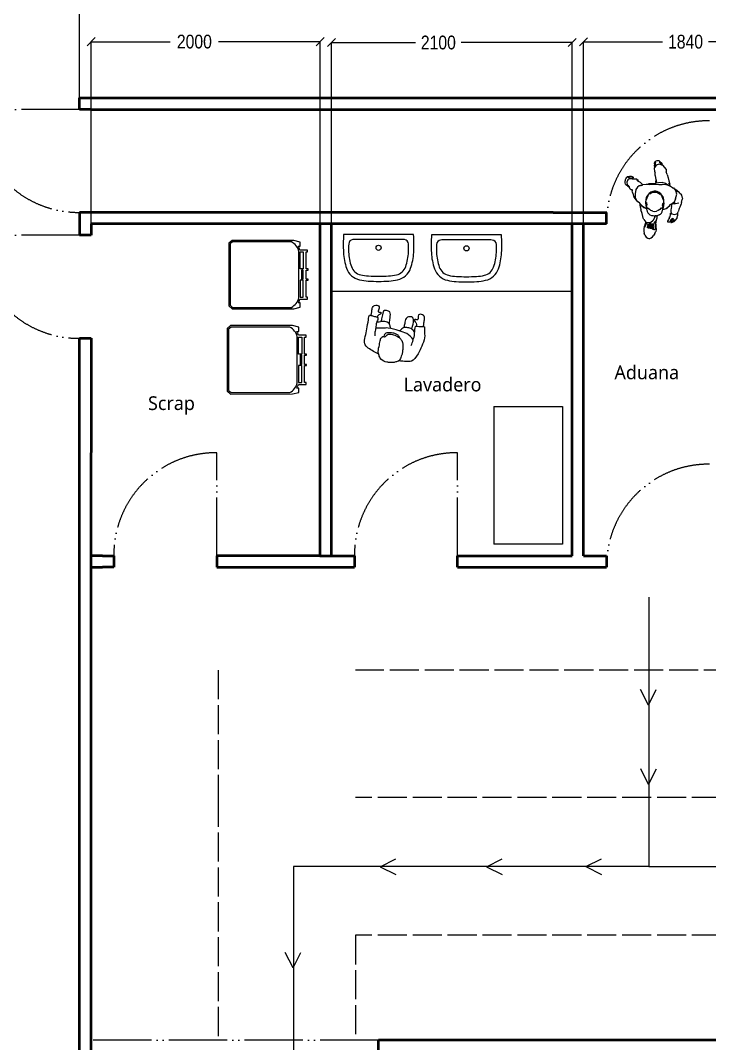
# Model space of a CAD drawing. Header units: millimetres. Extents: x 44692 to 659456, y -26273 to 37550.
# Drawn here: x 51353 to 57370, y -8114 to 824 of the extents above; entities that cross this region are included whole.
import ezdxf

# ---------------------------------------------------------------- set-up
doc = ezdxf.new("R2010")
doc.units = ezdxf.units.MM
doc.header["$LTSCALE"] = 100
doc.linetypes.add('DASHEDX2', pattern=[3.048, 2.54, -0.508])
doc.linetypes.add('DIVIDEX2', pattern=[6.604, 5.08, -0.508, 0, -0.508, 0, -0.508])
for name, color, linetype in [('Area circulacion', 50, 'DASHEDX2'), ('Cotas secundarias', 41, 'Continuous'), ('Muebles', 112, 'Continuous'), ('Personal', 171, 'Continuous'), ('Puertas', 43, 'DIVIDEX2'), ('rotulo', 211, 'Continuous')]:
    doc.layers.add(name, color=color, linetype=linetype)
doc.layers.add('Flujo personas', color=7, linetype='Continuous', true_color=0x4991c1)
doc.layers.add('Paredes', color=7, linetype='Continuous', lineweight=50)
doc.styles.add('OpenSans', font='OpenSans-Regular.ttf')
doc.styles.add('OpenSansCondensed-Light', font='OpenSansCondensed-Light.ttf')
doc.dimstyles.new('Cotas Mateo', dxfattribs={"dimtxt": 120, "dimasz": 70, "dimexe": 0.375, "dimexo": 0.125, "dimgap": 0.1, "dimtad": 1, "dimdec": 0, "dimzin": 12, "dimdsep": 46, "dimtxsty": 'OpenSansCondensed-Light', "dimblk": 'OBLIQUE', "dimcen": 2.5, "dimazin": 3, "dimtfac": 0.5, "dimtdec": 0, "dimtmove": 2, "dimatfit": 3, "dimarcsym": 0})
doc.dimstyles.new('Cotas Mateo 2', dxfattribs={"dimtxt": 300, "dimasz": 100, "dimexe": 0.375, "dimexo": 0.125, "dimgap": 0.1, "dimtad": 1, "dimzin": 12, "dimdsep": 46, "dimtxsty": 'OpenSansCondensed-Light', "dimblk": 'OBLIQUE', "dimcen": 2.5, "dimazin": 3, "dimtfac": 0.5, "dimtmove": 2, "dimatfit": 3, "dimarcsym": 0})

# ---------------------------------------------------------------- blocks, each defined once
blk = doc.blocks.new('MU11-9')
for points in [[(-0.0431, 0.5974), (-0.0431, 0.5827), (-0.171, 0.5827), (-0.171, 0.5944), (-0.178, 0.5944), (-0.185, 0.5944), (-0.1854, 0.5362, 0.065352), (-0.2135, 0.5234), (-0.2134, 0.5392), (-0.2457, 0.5392), (-0.2575, 0.4915), (-0.2579, 0.0248), (-0.2362, 0), (0, 0), (0.2362, 0), (0.2579, 0.0248), (0.2575, 0.4915), (0.2457, 0.5392), (0.2134, 0.5392), (0.2135, 0.5234, 0.065352), (0.1854, 0.5362), (0.185, 0.5944), (0.178, 0.5944), (0.171, 0.5944), (0.171, 0.5827), (0.0431, 0.5827), (0.0431, 0.5974), (0.0344, 0.5974), (0.0344, 0.5827), (0, 0.5827), (-0.0344, 0.5827), (-0.0344, 0.5974)], [(-0.2468, 0.4718), (-0.2471, 0.0288), (-0.2314, 0.0107), (0, 0.0107), (0.2314, 0.0107), (0.2471, 0.0288), (0.2468, 0.4718, 0.222129), (0.1747, 0.5279), (-0.1747, 0.5279, 0.222129)]]:
    blk.add_lwpolyline(points, format="xyb", close=True)
for points in [[(-0.0431, 0.5382), (-0.171, 0.5382), (-0.171, 0.5618), (-0.0431, 0.5618), (-0.0431, 0.5382)], [(0.0431, 0.5382), (0.171, 0.5382), (0.171, 0.5618), (0.0431, 0.5618), (0.0431, 0.5382)]]:
    blk.add_lwpolyline(points)
blk.add_lwpolyline([(0.0344, 0.5489), (0.0344, 0.5618), (0, 0.5618), (-0.0344, 0.5618), (-0.0344, 0.5489), (0, 0.5489)], close=True)
blk = doc.blocks.new('pa17-16')
for points, knots in [([(5.5575, 2.4391), (5.5549, 2.4218), (5.5525, 2.3852), (5.5491, 2.3329), (5.5712, 2.2599), (5.5431, 2.2589), (5.5029, 2.2526), (5.4793, 2.2435), (5.4785, 2.2813), (5.4499, 2.3438), (5.4658, 2.4235), (5.4776, 2.5033), (5.5116, 2.5798), (5.5552, 2.585), (5.608, 2.5962), (5.6336, 2.6001)], [0, 0, 0, 0, 0.404899, 0.829805, 1.276298, 1.516647, 1.885942, 2.122553, 2.418487, 2.881882, 3.382407, 3.897515, 4.613825, 5.020942, 5.393355, 5.393355, 5.393355, 5.393355]), ([(5.62, 2.5537), (5.6188, 2.5427), (5.6154, 2.5253), (5.6223, 2.4901), (5.6346, 2.4293), (5.661, 2.4064), (5.685, 2.3908), (5.7322, 2.3832), (5.7723, 2.3842), (5.7881, 2.3969), (5.8018, 2.4268), (5.8146, 2.4162), (5.8324, 2.4305), (5.8382, 2.4568), (5.8318, 2.5038), (5.8344, 2.5615), (5.8137, 2.5937), (5.7944, 2.6284), (5.7307, 2.6388), (5.7037, 2.6296), (5.6679, 2.626), (5.6442, 2.6055), (5.6228, 2.5961), (5.6214, 2.5667), (5.62, 2.5537)], [0, 0, 0, 0, 0.297584, 0.631064, 1.068635, 1.39533, 1.69617, 2.097861, 2.458938, 2.716293, 3.010442, 3.199165, 3.447293, 3.731671, 4.119196, 4.541864, 4.881702, 5.22714, 5.673063, 5.989311, 6.327668, 6.644571, 6.906626, 7.259736, 7.259736, 7.259736, 7.259736]), ([(5.8196, 2.5846), (5.837, 2.5819), (5.8817, 2.5675), (5.9755, 2.5418), (5.972, 2.4609), (5.9791, 2.3926), (5.9812, 2.315), (5.9891, 2.2612), (5.9692, 2.2664), (5.9401, 2.2663), (5.9063, 2.2668), (5.9005, 2.2811), (5.909, 2.3184), (5.9007, 2.3606), (5.9019, 2.4011), (5.8964, 2.4238), (5.8933, 2.4348)], [6.682038, 6.682038, 6.682038, 6.682038, 7.076266, 7.806153, 8.304227, 8.77662, 9.284333, 9.649979, 9.844608, 10.160206, 10.472731, 10.661147, 10.998544, 11.371438, 11.724832, 12.051545, 12.051545, 12.051545, 12.051545]), ([(5.5522, 2.3809), (5.573, 2.3653), (5.6222, 2.3398), (5.6924, 2.3383), (5.7952, 2.3323), (5.8376, 2.352), (5.881, 2.3613), (5.9019, 2.366)], [0, 0, 0, 0, 0.49262, 0.970296, 1.525877, 1.91054, 2.357805, 2.357805, 2.357805, 2.357805]), ([(5.6724, 2.3994), (5.675, 2.3947), (5.6837, 2.383), (5.7041, 2.3718), (5.7348, 2.3697), (5.774, 2.3728), (5.8085, 2.3874), (5.8116, 2.4015), (5.8144, 2.4199)], [0.121052, 0.121052, 0.121052, 0.121052, 0.297289, 0.584433, 0.895396, 1.26174, 1.600834, 1.760925, 1.760925, 1.760925, 1.760925]), ([(5.5552, 2.3206), (5.5597, 2.3147), (5.5706, 2.3043), (5.5892, 2.2916), (5.6248, 2.2913), (5.6613, 2.2967), (5.6731, 2.3154), (5.6858, 2.3299), (5.6912, 2.3378)], [0, 0, 0, 0, 0.262594, 0.520609, 0.853848, 1.185107, 1.43842, 1.738028, 1.738028, 1.738028, 1.738028]), ([(5.5867, 2.2952), (5.5866, 2.2877), (5.5872, 2.2667), (5.5883, 2.1873), (5.6353, 2.19), (5.6673, 2.2128), (5.6606, 2.2618), (5.6599, 2.2881), (5.6606, 2.3008)], [0.078483, 0.078483, 0.078483, 0.078483, 0.321516, 0.797556, 1.122606, 1.448668, 1.830958, 2.166281, 2.166281, 2.166281, 2.166281]), ([(5.7713, 2.3359), (5.7736, 2.3305), (5.7786, 2.3203), (5.7954, 2.2951), (5.8154, 2.2848), (5.8612, 2.2906), (5.8838, 2.3057), (5.8988, 2.3117), (5.9058, 2.3148)], [0, 0, 0, 0, 0.233477, 0.532145, 0.79329, 1.163492, 1.458071, 1.725911, 1.725911, 1.725911, 1.725911]), ([(5.7943, 2.2992), (5.7951, 2.2858), (5.7984, 2.2614), (5.8038, 2.2002), (5.8255, 2.1869), (5.8672, 2.191), (5.8755, 2.2117), (5.8718, 2.2605), (5.8715, 2.286), (5.871, 2.2978)], [0, 0, 0, 0, 0.353805, 0.775896, 1.041599, 1.377968, 1.615337, 2.001902, 2.313716, 2.313716, 2.313716, 2.313716]), ([(5.4915, 2.2484), (5.4936, 2.2374), (5.4981, 2.215), (5.4968, 2.1806), (5.512, 2.1445), (5.5569, 2.147), (5.5634, 2.1681), (5.5498, 2.2128), (5.5753, 2.1995), (5.5912, 2.209), (5.5741, 2.2257), (5.5617, 2.2339), (5.5559, 2.2515), (5.5556, 2.26)], [0, 0, 0, 0, 0.324329, 0.654038, 0.980089, 1.31306, 1.562526, 1.890179, 2.123217, 2.319335, 2.559559, 2.78492, 3.066636, 3.066636, 3.066636, 3.066636]), ([(5.9713, 2.2652), (5.9703, 2.2553), (5.9686, 2.234), (5.9786, 2.2017), (5.9668, 2.1644), (5.9218, 2.1628), (5.9134, 2.1832), (5.9229, 2.229), (5.8988, 2.2135), (5.882, 2.2215), (5.8976, 2.2397), (5.908, 2.248), (5.912, 2.2618), (5.9127, 2.2683)], [0.038839, 0.038839, 0.038839, 0.038839, 0.324329, 0.654038, 0.980089, 1.31306, 1.562526, 1.890179, 2.123217, 2.319335, 2.559559, 2.78492, 2.989829, 2.989829, 2.989829, 2.989829])]:
    blk.add_open_spline(points, degree=3, knots=knots)
blk = doc.blocks.new('_OBLIQUE')
at = {"color": 0, "linetype": 'ByBlock'}
blk.add_line((-0.5, -0.5), (0.5, 0.5), dxfattribs=at)
blk = doc.blocks.new('*D58')
at = {"layer": 'Cotas secundarias', "color": 0, "lineweight": -2, "transparency": 16777216}
for p, q in [((51869.6, 147.7), (51869.6, 1282.1)), ((51869.6, 1281.8), (62164.5, 1281.8)), ((72965.5, 1281.8), (63450.4, 1281.8)), ((72965.5, 147.7), (72965.5, 1282.1))]:
    blk.add_line(p, q, dxfattribs=at)
at = {"layer": 'Defpoints', "color": 0, "transparency": 16777216}
for p in [(72965.5, 1281.8), (51869.6, 147.6), (72965.5, 147.6)]:
    blk.add_point(p, dxfattribs=at)
at = {"layer": 'Cotas secundarias', "color": 0, "lineweight": -2, "transparency": 16777216, "xscale": 100, "yscale": 100, "zscale": 100, "rotation": 180}
blk.add_blockref('_OBLIQUE', (51869.6, 1281.8), dxfattribs=at)
at = {"layer": 'Cotas secundarias', "color": 0, "lineweight": -2, "transparency": 16777216, "xscale": 100, "yscale": 100, "zscale": 100}
blk.add_blockref('_OBLIQUE', (72965.5, 1281.8), dxfattribs=at)
at = {"layer": 'Cotas secundarias', "color": 0, "transparency": 16777216, "insert": (62807.4, 1281.8), "char_height": 300, "attachment_point": 5, "style": 'OpenSansCondensed-Light'}
blk.add_mtext('21065', dxfattribs=at)
blk = doc.blocks.new('*D62')
at = {"layer": 'Cotas secundarias', "color": 0, "lineweight": -2, "transparency": 16777216}
for p, q in [((56269.6, -952.6), (56269.6, 638.5)), ((56269.6, 638.1), (56960, 638.1)), ((58106.1, 638.1), (57360.2, 638.1)), ((58106.1, -952.6), (58106.1, 638.5))]:
    blk.add_line(p, q, dxfattribs=at)
at = {"layer": 'Defpoints', "color": 0, "transparency": 16777216}
for p in [(56269.6, 638.1), (56269.6, -952.7), (58106.1, -952.7)]:
    blk.add_point(p, dxfattribs=at)
at = {"layer": 'Cotas secundarias', "color": 0, "lineweight": -2, "transparency": 16777216, "xscale": 70, "yscale": 70, "zscale": 70, "rotation": 180}
blk.add_blockref('_OBLIQUE', (56269.6, 638.1), dxfattribs=at)
at = {"layer": 'Cotas secundarias', "color": 0, "lineweight": -2, "transparency": 16777216, "xscale": 70, "yscale": 70, "zscale": 70}
blk.add_blockref('_OBLIQUE', (58106.1, 638.1), dxfattribs=at)
at = {"layer": 'Cotas secundarias', "color": 0, "transparency": 16777216, "insert": (57160.1, 638.1), "char_height": 120, "attachment_point": 5, "style": 'OpenSansCondensed-Light'}
blk.add_mtext('1840', dxfattribs=at)
blk = doc.blocks.new('*D63')
at = {"layer": 'Cotas secundarias', "color": 0, "lineweight": -2, "transparency": 16777216}
for p, q in [((54069.6, -952.5), (54069.6, 631.4)), ((54069.6, 631), (54801.7, 631)), ((56169.6, 631), (55201.9, 631)), ((56169.6, -952.7), (56169.6, 631.4))]:
    blk.add_line(p, q, dxfattribs=at)
at = {"layer": 'Defpoints', "color": 0, "transparency": 16777216}
for p in [(56169.6, 631), (54069.6, -952.6), (56169.6, -952.8)]:
    blk.add_point(p, dxfattribs=at)
at = {"layer": 'Cotas secundarias', "color": 0, "lineweight": -2, "transparency": 16777216, "xscale": 70, "yscale": 70, "zscale": 70, "rotation": 180}
blk.add_blockref('_OBLIQUE', (54069.6, 631), dxfattribs=at)
at = {"layer": 'Cotas secundarias', "color": 0, "lineweight": -2, "transparency": 16777216, "xscale": 70, "yscale": 70, "zscale": 70}
blk.add_blockref('_OBLIQUE', (56169.6, 631), dxfattribs=at)
at = {"layer": 'Cotas secundarias', "color": 0, "transparency": 16777216, "insert": (55001.8, 631), "char_height": 120, "attachment_point": 5, "style": 'OpenSansCondensed-Light'}
blk.add_mtext('2100', dxfattribs=at)
blk = doc.blocks.new('*D64')
at = {"layer": 'Cotas secundarias', "color": 0, "lineweight": -2, "transparency": 16777216}
for p, q in [((51969.6, -952.3), (51969.6, 639.4)), ((51969.6, 639.1), (52660.1, 639.1)), ((53969.6, 639.1), (53083.1, 639.1)), ((53969.6, -952.3), (53969.6, 639.4))]:
    blk.add_line(p, q, dxfattribs=at)
at = {"layer": 'Defpoints', "color": 0, "transparency": 16777216}
for p in [(51969.6, 639.1), (51969.6, -952.4), (53969.6, -952.4)]:
    blk.add_point(p, dxfattribs=at)
at = {"layer": 'Cotas secundarias', "color": 0, "lineweight": -2, "transparency": 16777216, "xscale": 70, "yscale": 70, "zscale": 70, "rotation": 180}
blk.add_blockref('_OBLIQUE', (51969.6, 639.1), dxfattribs=at)
at = {"layer": 'Cotas secundarias', "color": 0, "lineweight": -2, "transparency": 16777216, "xscale": 70, "yscale": 70, "zscale": 70}
blk.add_blockref('_OBLIQUE', (53969.6, 639.1), dxfattribs=at)
at = {"layer": 'Cotas secundarias', "color": 0, "transparency": 16777216, "insert": (52871.6, 639.1), "char_height": 120, "attachment_point": 5, "style": 'OpenSansCondensed-Light'}
blk.add_mtext('2000', dxfattribs=at)

msp = doc.modelspace()

# ---------------------------------------------------------------- linework, layer by layer
at = {"layer": 'Area circulacion'}
for p, q in [((53077.905, -4852.474), (53077.905, -5965.563)), ((53077.905, -5965.563), (53077.905, -8084.072)), ((58079.848, -5965.563), (54277.906, -5965.563)), ((58079.848, -7165.563), (54277.905, -7167.662)), ((54277.905, -7167.662), (54277.905, -8084.072))]:
    msp.add_line(p, q, dxfattribs=at)
at = {"layer": 'Area circulacion', "linetype": 'DASHEDX2'}
msp.add_line((58184.399, -4852.442), (54277.907, -4852.474), dxfattribs=at)
at = {"layer": 'Flujo personas'}
for p, q in [((56838.584, -4213.616), (56838.584, -6567.031)), ((56835.517, -5156.013), (56767.155, -5019.288)), ((56835.517, -5156.013), (56903.879, -5019.288)), ((56837.846, -5851.553), (56769.484, -5714.829)), ((56837.846, -5851.553), (56906.209, -5714.829)), ((54493.042, -6568.844), (54629.766, -6500.482)), ((55423.17, -6568.844), (55559.894, -6500.482)), ((56289.001, -6567.029), (56425.726, -6498.667)), ((56838.584, -6567.031), (53737.192, -6567.031)), ((53737.192, -6567.031), (53737.192, -9270.283)), ((54493.042, -6568.844), (54629.766, -6637.206)), ((55423.17, -6568.844), (55559.894, -6637.206)), ((56289.001, -6567.029), (56425.726, -6635.391)), ((56838.584, -6567.031), (58004.556, -6567.031)), ((53734.076, -7453.589), (53665.714, -7316.864)), ((53734.076, -7453.589), (53802.438, -7316.864))]:
    msp.add_line(p, q, dxfattribs=at)
at = {"layer": 'Muebles'}
for p, q in [((54785.465, -1045.332), (54174.402, -1045.332)), ((55552.966, -1049.713), (54941.903, -1049.713)), ((54681.787, -1088.585), (54278.079, -1088.585)), ((55449.289, -1092.967), (55045.58, -1092.967)), ((54069.589, -1541.526), (56169.589, -1541.526)), ((55485.001, -2549.637), (55485.001, -3749.637)), ((55485.001, -2549.637), (56085.001, -2549.637)), ((56085.001, -2549.637), (56085.001, -3749.637)), ((56085.001, -3749.637), (55485.001, -3749.637))]:
    msp.add_line(p, q, dxfattribs=at)
for centre in [(54479.933, -1161.887), (55247.434, -1166.268)]:
    msp.add_circle(centre, 22.479, dxfattribs=at)
for centre, radius, start, end in [((55637.818, -1132.969), 1466.037, 176.5729043, 182.6930361), ((53322.049, -1132.969), 1466.037, 357.3069639, 3.4270957), ((56405.319, -1137.351), 1466.037, 176.5729043, 182.6930361), ((54089.55, -1137.351), 1466.037, 357.3069639, 3.4270957), ((55639.212, -1177.467), 1421.079, 178.0233762, 180.8979986), ((54258.073, -1128.657), 39.094, 95.5937168, 179.6994569), ((54278.079, -1332.924), 244.34, 90.0000002, 95.5937168), ((54681.787, -1332.924), 244.34, 84.4062832, 89.9999998), ((54701.794, -1128.657), 39.094, 0.3005431, 84.4062832), ((53320.654, -1177.467), 1421.079, 359.1020014, 1.9766238), ((56406.714, -1181.849), 1421.079, 178.0233762, 180.8979986), ((55025.574, -1133.038), 39.094, 95.5937168, 179.6994569), ((55045.58, -1337.306), 244.34, 90.0000002, 95.5937168), ((55449.289, -1337.306), 244.34, 84.4062832, 89.9999998), ((55469.295, -1133.038), 39.094, 0.3005431, 84.4062832), ((54088.155, -1181.849), 1421.079, 359.1020014, 1.9766238), ((54661.539, -1178.89), 488.679, 182.6930361, 199.3406203), ((54661.539, -1178.89), 443.721, 182.6930361, 199.3406203), ((54298.328, -1178.89), 443.721, 340.6593797, 357.3069639), ((54298.328, -1178.89), 488.679, 340.6593797, 357.3069639), ((55429.04, -1183.272), 488.679, 182.6930361, 199.3406203), ((55429.04, -1183.272), 443.721, 182.6930361, 199.3406203), ((55065.829, -1183.272), 443.721, 340.6593797, 357.3069639), ((55065.829, -1183.272), 488.679, 340.6593797, 357.3069639), ((54347.99, -1288.943), 111.419, 199.34062, 257.4428702), ((54611.877, -1288.943), 111.419, 282.5571298, 340.65938), ((55115.491, -1293.325), 111.419, 199.34062, 257.4428702), ((55379.378, -1293.325), 111.419, 282.5571298, 340.65938), ((54347.99, -1288.943), 156.377, 199.34062, 257.4428702), ((54420.237, -964.59), 443.721, 257.4428702, 266.4982177), ((54479.933, 10.943), 1421.079, 266.4982177, 273.5017823), ((54539.63, -964.59), 443.721, 273.5017823, 282.5571298), ((54611.877, -1288.943), 156.377, 282.5571298, 340.65938), ((55115.491, -1293.325), 156.377, 199.34062, 257.4428702), ((55187.738, -968.972), 443.721, 257.4428702, 266.4982177), ((55247.434, 6.562), 1421.079, 266.4982177, 273.5017823), ((55307.131, -968.972), 443.721, 273.5017823, 282.5571298), ((55379.378, -1293.325), 156.377, 282.5571298, 340.65938), ((54420.237, -964.59), 488.679, 257.4428702, 266.4982177), ((54479.933, 10.943), 1466.037, 266.4982177, 273.5017823), ((54539.63, -964.59), 488.679, 273.5017823, 282.5571298), ((55187.738, -968.972), 488.679, 257.4428702, 266.4982177), ((55247.434, 6.562), 1466.037, 266.4982177, 273.5017823), ((55307.131, -968.972), 488.679, 273.5017823, 282.5571298)]:
    msp.add_arc(centre, radius, start, end, dxfattribs=at)
at = {"layer": 'Paredes'}
for p, q in [((51869.589, 47.555), (51869.589, 147.555)), ((51869.589, 147.555), (72965.508, 147.555)), ((51969.589, 47.555), (51869.589, 47.555)), ((51969.589, 47.555), (72965.508, 47.555)), ((51869.589, -852.445), (51869.589, -1052.445)), ((51969.589, -852.445), (51869.589, -852.445)), ((56003.176, -852.445), (51969.589, -852.445)), ((56003.176, -852.445), (56474.22, -852.445)), ((56469.589, -952.785), (56469.589, -852.445)), ((56952.184, -852.445), (56952.232, -852.445)), ((51969.589, -952.445), (51969.589, -1052.445)), ((56003.138, -952.79), (51969.589, -952.445)), ((53969.589, -3852.442), (53969.589, -952.445)), ((54069.589, -3852.442), (54069.589, -950.392)), ((56469.589, -952.785), (56003.138, -952.79)), ((56169.589, -3852.442), (56169.589, -950.392)), ((56269.589, -3852.442), (56269.589, -952.445)), ((51969.589, -1052.445), (51869.589, -1052.445)), ((51868.21, -13413.342), (51867.458, -1952.464)), ((51869.589, -1952.445), (51969.519, -1952.445)), ((51969.519, -1952.445), (51968.21, -3952.442)), ((51969.589, -2052.445), (51969.453, -2052.445)), ((51968.21, -2952.442), (51968.21, -13413.342)), ((51968.21, -2952.442), (51968.21, -3752.442)), ((52068.21, -3852.442), (51968.21, -3852.442)), ((52068.21, -3852.442), (52168.21, -3852.442)), ((52168.21, -3852.442), (52168.21, -3952.442)), ((53968.21, -3852.442), (53068.254, -3852.442)), ((53068.254, -3852.442), (53068.254, -3952.442)), ((53968.21, -3852.442), (54069.589, -3852.442)), ((53968.21, -3852.442), (54068.21, -3852.442)), ((54069.589, -3852.442), (54269.589, -3852.442)), ((54269.589, -3852.442), (54269.589, -3950.389)), ((55169.589, -3852.442), (56169.589, -3852.442)), ((55169.589, -3950.389), (55169.589, -3852.442)), ((56269.589, -3852.442), (56469.589, -3852.442)), ((56469.589, -3852.442), (56469.589, -3952.442)), ((51968.21, -3952.442), (52068.21, -3952.442)), ((52168.21, -3952.442), (52068.21, -3952.442)), ((53068.254, -3952.442), (54269.589, -3952.442)), ((55169.589, -3950.389), (56469.589, -3950.389)), ((54477.905, -8184.135), (54477.905, -8084.072)), ((64192.73, -8084.072), (54477.905, -8084.072))]:
    msp.add_line(p, q, dxfattribs=at)
at = {"layer": 'Personal'}
for p, q in [((56894.336, -408.106), (56887.177, -421.535)), ((56887.177, -421.535), (56888.248, -440.514)), ((56892.343, -457.541), (56888.248, -440.514)), ((56892.507, -457.265), (56889.714, -443.167)), ((56893.543, -431.458), (56892.869, -450.601)), ((56902.524, -440.422), (56893.06, -456.335)), ((56893.543, -431.458), (56893.671, -429.261)), ((56899.244, -416.998), (56893.671, -429.261)), ((56910.265, -400.592), (56894.336, -408.106)), ((56899.244, -416.998), (56900.088, -415.461)), ((56930.728, -430.21), (56902.524, -440.422)), ((56929.603, -402.848), (56910.265, -400.592)), ((56929.603, -402.848), (56945.032, -415.248)), ((56930.559, -412.894), (56932.167, -413.756)), ((56955.346, -438.508), (56930.728, -430.21)), ((56932.167, -413.756), (56944.637, -424.798)), ((56944.668, -424.845), (56944.637, -424.798)), ((56944.668, -424.845), (56946.026, -426.049)), ((56945.032, -415.248), (56954.767, -432.354)), ((56946.026, -426.049), (56949.431, -430.229)), ((56955.346, -438.508), (56949.431, -430.229)), ((56957.869, -439.359), (56954.767, -432.354)), ((56957.869, -439.359), (56955.346, -438.508)), ((56964.572, -441.619), (56957.869, -439.359)), ((56989.569, -474.794), (56964.572, -441.619)), ((56892.343, -457.541), (56889.089, -463.012)), ((56893.444, -497.759), (56889.089, -463.012)), ((56892.507, -457.265), (56892.343, -457.541)), ((56893.06, -456.335), (56892.507, -457.265)), ((56892.869, -450.601), (56893.06, -456.335)), ((56893.444, -497.759), (56894.716, -504.488)), ((56894.716, -504.488), (56894.661, -498.974)), ((56894.965, -529.571), (56894.716, -504.488)), ((56894.965, -529.571), (56902.105, -566.799)), ((56989.569, -474.794), (56990.676, -497.485)), ((57000.162, -522.396), (56990.676, -497.485)), ((57000.162, -522.396), (57007.794, -549.316)), ((56632.435, -583.676), (56633.679, -578.152)), ((56634.301, -594.652), (56632.435, -583.676)), ((56635.128, -574.187), (56633.679, -578.152)), ((56637.24, -606.432), (56634.301, -594.652)), ((56635.128, -574.187), (56635.337, -565.909)), ((56635.337, -565.909), (56639.194, -558.337)), ((56637.24, -606.432), (56646.116, -614.438)), ((56639.194, -558.337), (56644.42, -551.786)), ((56646.085, -547.758), (56644.42, -551.786)), ((56646.085, -547.758), (56649.494, -542.871)), ((56647.345, -615.496), (56646.116, -614.438)), ((56647.345, -615.496), (56654.637, -621.487)), ((56655.827, -568.254), (56647.525, -588.766)), ((56647.525, -588.766), (56651.249, -612.624)), ((56655.816, -541.664), (56649.494, -542.871)), ((56649.494, -542.871), (56652.073, -541.864)), ((56651.249, -612.624), (56667.503, -627.9)), ((56658.937, -540.343), (56652.073, -541.864)), ((56653.978, -619.945), (56662.253, -625.002)), ((56665.358, -626.909), (56654.637, -621.487)), ((56655.816, -541.664), (56658.445, -541.318)), ((56655.816, -541.664), (56665.921, -547.098)), ((56673.655, -556.939), (56655.827, -568.254)), ((56657.584, -613.375), (56658.106, -614.821)), ((56658.106, -614.821), (56659.521, -616.047)), ((56662.656, -538.579), (56658.937, -540.343)), ((56659.521, -616.047), (56662.783, -620.257)), ((56662.253, -625.002), (56665.358, -626.909)), ((56662.656, -538.579), (56666.469, -537.865)), ((56662.783, -620.257), (56666.994, -626.019)), ((56672.289, -550.118), (56665.921, -547.098)), ((56666.469, -537.865), (56671.494, -538.233)), ((56675.289, -538.546), (56671.494, -538.233)), ((56674.496, -551.969), (56672.289, -550.118)), ((56673.655, -556.939), (56680.059, -556.543)), ((56674.496, -551.969), (56679.556, -552.216)), ((56676.348, -553.521), (56674.496, -551.969)), ((56682.068, -539.182), (56675.289, -538.546)), ((56676.348, -553.521), (56677.568, -553.285)), ((56677.902, -554.825), (56676.348, -553.521)), ((56677.568, -553.285), (56683.042, -552.927)), ((56680.059, -556.543), (56677.902, -554.825)), ((56679.556, -552.216), (56683.364, -552.162)), ((56679.556, -552.216), (56682.799, -552.249)), ((56680.059, -556.543), (56689.075, -555.986)), ((56682.068, -539.182), (56682.754, -539.158)), ((56682.912, -539.261), (56682.068, -539.182)), ((56687.476, -539.647), (56682.754, -539.158)), ((56682.799, -552.249), (56685.128, -552.414)), ((56683.042, -552.927), (56685.687, -553.506)), ((56685.583, -551.626), (56683.364, -552.162)), ((56685.128, -552.414), (56691.969, -553.07)), ((56688.862, -555.718), (56685.687, -553.506)), ((56687.476, -539.647), (56693.792, -540.515)), ((56688.862, -555.718), (56689.075, -555.986)), ((56689.075, -555.986), (56692.685, -555.763)), ((56691.969, -553.07), (56696.153, -553.145)), ((56693.353, -557.443), (56692.378, -557.894)), ((56696.914, -559.444), (56692.378, -557.894)), ((56692.685, -555.763), (56693.353, -557.443)), ((56698.122, -559.251), (56692.685, -555.763)), ((56693.353, -557.443), (56698.122, -559.251)), ((56693.792, -540.515), (56696.335, -540.917)), ((56694.706, -559.791), (56697.917, -559.787)), ((56696.153, -553.145), (56698.771, -553.052)), ((56696.153, -553.145), (56696.509, -553.052)), ((56700.371, -542.18), (56696.335, -540.917)), ((56697.085, -559.541), (56696.914, -559.444)), ((56697.917, -559.787), (56696.914, -559.444)), ((56697.917, -559.787), (56699.529, -559.785)), ((56698.122, -559.251), (56699.529, -559.785)), ((56698.771, -553.052), (56701.055, -552.248)), ((56699.529, -559.785), (56700.829, -559.783)), ((56700.371, -542.18), (56702.802, -544.218)), ((56700.829, -559.783), (56706.806, -559.1)), ((56703.074, -549.245), (56701.055, -552.248)), ((56702.802, -544.218), (56703.46, -546.4)), ((56703.46, -546.4), (56703.074, -549.245)), ((56706.806, -559.1), (56714.294, -559.273)), ((56714.294, -559.273), (56719.154, -558.704)), ((56719.154, -558.704), (56725.602, -560.502)), ((56745.724, -573.766), (56725.602, -560.502)), ((56734.99, -572.224), (56741.329, -577.203)), ((56755.128, -620.18), (56740.451, -631.231)), ((56741.329, -577.203), (56752.857, -582.337)), ((56750.662, -579.282), (56745.724, -573.766)), ((56752.857, -582.337), (56750.662, -579.282)), ((56752.857, -582.337), (56753.185, -582.483)), ((56753.185, -582.483), (56762.993, -587.714)), ((56755.128, -620.18), (56757.021, -618.8)), ((56757.021, -618.8), (56766.331, -618.642)), ((56762.993, -587.714), (56785.926, -612.43)), ((56775.423, -616.978), (56766.331, -618.642)), ((56775.423, -616.978), (56785.926, -612.43)), ((56785.926, -612.43), (56787.02, -611.956)), ((56815.733, -607.58), (56787.02, -611.956)), ((56829.206, -607.97), (56815.733, -607.58)), ((56838.611, -604.007), (56829.206, -607.97)), ((56844.491, -608.412), (56829.206, -607.97)), ((56868.634, -601.689), (56838.611, -604.007)), ((56844.491, -608.412), (56873.092, -607.106)), ((56896.23, -598.813), (56868.634, -601.689)), ((56870.018, -606.395), (56878.473, -606.885)), ((56873.092, -607.106), (56878.473, -606.885)), ((56878.473, -606.885), (56900.441, -605.98)), ((56902.769, -597.718), (56896.23, -598.813)), ((56900.441, -605.98), (56928.236, -607.551)), ((56900.509, -586.739), (56902.276, -567.701)), ((56902.769, -597.718), (56900.509, -586.739)), ((56902.105, -566.799), (56902.276, -567.701)), ((56902.276, -567.701), (56907.802, -596.874)), ((56907.802, -596.874), (56902.769, -597.718)), ((56924.442, -594.087), (56907.802, -596.874)), ((56954.912, -591.638), (56924.442, -594.087)), ((56928.236, -607.551), (56957.258, -610.074)), ((56984.478, -599.838), (56954.912, -591.638)), ((56987.196, -612.589), (56957.258, -610.074)), ((57010.168, -617.646), (56984.478, -599.838)), ((57010.627, -618.121), (56987.196, -612.589)), ((57007.794, -549.316), (57015.548, -578.08)), ((57010.627, -618.121), (57010.168, -617.646)), ((57016.13, -619.421), (57010.627, -618.121)), ((57021.362, -609.288), (57015.37, -596.708)), ((57015.548, -578.08), (57021.895, -607.012)), ((57030.108, -627.603), (57016.13, -619.421)), ((57024.236, -615.28), (57021.362, -609.288)), ((57024.236, -615.28), (57021.895, -607.012)), ((57026.9, -620.836), (57024.236, -615.28)), ((57026.9, -620.836), (57030.108, -627.603)), ((56665.358, -626.909), (56667.733, -628.752)), ((56666.994, -626.019), (56667.503, -627.9)), ((56667.503, -627.9), (56667.733, -628.752)), ((56667.733, -628.752), (56668.734, -632.451)), ((56668.734, -632.451), (56671.519, -640.187)), ((56671.519, -640.187), (56676.96, -645.779)), ((56676.96, -645.779), (56685.497, -650.992)), ((56685.497, -650.992), (56690.727, -656.023)), ((56690.295, -649.556), (56694.4, -662.271)), ((56690.727, -656.023), (56694.265, -662.016)), ((56694.265, -662.016), (56694.4, -662.271)), ((56694.4, -662.271), (56694.519, -662.639)), ((56697.058, -675.719), (56694.519, -662.639)), ((56698.738, -683.39), (56697.058, -675.719)), ((56698.738, -683.39), (56707.074, -709.562)), ((56707.074, -709.562), (56710.726, -718.163)), ((56726.484, -652.503), (56720.048, -691.433)), ((56720.048, -691.433), (56720.775, -724.432)), ((56740.451, -631.231), (56726.484, -652.503)), ((56827.522, -703.835), (56817.635, -722.771)), ((56824.621, -725.744), (56832.194, -710.113)), ((56841.655, -687.369), (56827.522, -703.835)), ((56829.999, -705.491), (56830.791, -704.016)), ((56829.999, -705.491), (56832.194, -710.113)), ((56830.791, -704.016), (56843.49, -689.847)), ((56856.878, -676.374), (56841.655, -687.369)), ((56847.547, -691.582), (56843.49, -689.847)), ((56847.547, -691.582), (56860.857, -682.722)), ((56875.136, -669.274), (56856.878, -676.374)), ((56860.857, -682.722), (56876.954, -676.62)), ((56886.914, -667.962), (56875.136, -669.274)), ((56876.954, -676.62), (56892.776, -674.931)), ((56886.914, -667.962), (56887.09, -667.278)), ((56887.961, -667.845), (56886.914, -667.962)), ((56887.09, -667.278), (56888.136, -667.169)), ((56888.136, -667.169), (56887.961, -667.845)), ((56889.031, -667.726), (56887.961, -667.845)), ((56889.031, -667.726), (56888.136, -667.169)), ((56893.061, -667.277), (56889.031, -667.726)), ((56892.776, -674.931), (56908.524, -677.166)), ((56897.509, -667.928), (56893.061, -667.277)), ((56898.48, -667.344), (56897.509, -667.928)), ((56898.639, -668.093), (56897.509, -667.928)), ((56898.639, -668.093), (56898.48, -667.344)), ((56898.48, -667.344), (56899.543, -667.485)), ((56899.703, -668.249), (56898.639, -668.093)), ((56899.543, -667.485), (56899.703, -668.249)), ((56910.89, -669.887), (56899.703, -668.249)), ((56908.524, -677.166), (56924.42, -683.81)), ((56910.89, -669.887), (56911.082, -669.947)), ((56921.093, -674.271), (56911.082, -669.947)), ((56928.874, -677.615), (56921.093, -674.271)), ((56924.42, -683.81), (56937.412, -693.128)), ((56943.705, -689.107), (56928.874, -677.615)), ((56928.874, -677.615), (56929.096, -677.727)), ((56943.705, -689.107), (56929.096, -677.727)), ((56941.735, -691.539), (56937.412, -693.128)), ((56940.762, -692.126), (56940.892, -692.197)), ((56940.892, -692.197), (56940.781, -692.115)), ((56941.083, -692.083), (56940.957, -692.009)), ((56953.463, -706.125), (56941.735, -691.539)), ((56953.59, -701.459), (56943.705, -689.107)), ((56943.867, -689.222), (56943.705, -689.107)), ((56953.59, -701.459), (56943.867, -689.222)), ((56952.13, -712.181), (56954.661, -707.631)), ((56952.13, -712.181), (56959.167, -728.057)), ((56953.463, -706.125), (56954.661, -707.631)), ((56957.26, -706.044), (56953.59, -701.459)), ((56957.26, -706.044), (56957.3, -706.127)), ((56957.335, -706.171), (56957.3, -706.127)), ((56959.119, -709.917), (56957.335, -706.171)), ((56959.119, -709.917), (56959.144, -709.946)), ((56959.144, -709.946), (56961.641, -712.812)), ((56962.497, -716.942), (56959.144, -709.946)), ((56961.641, -712.812), (56962.497, -716.942)), ((57045.57, -636.654), (57030.108, -627.603)), ((57045.57, -636.654), (57055.707, -639.163)), ((57055.707, -639.163), (57061.211, -645.995)), ((57061.211, -645.995), (57064.271, -646.031)), ((57061.211, -645.995), (57075.128, -663.267)), ((57064.271, -646.031), (57067.109, -648.489)), ((57067.109, -648.489), (57073.83, -650.481)), ((57067.109, -648.489), (57090.657, -668.89)), ((57073.697, -733.416), (57083.693, -693.477)), ((57073.83, -650.481), (57104.925, -676.579)), ((57083.693, -693.477), (57075.128, -663.267)), ((57093.375, -672.834), (57090.657, -668.89)), ((57110.534, -683.196), (57104.925, -676.579)), ((57113.803, -687.257), (57110.534, -683.196)), ((57113.803, -687.257), (57122.118, -692.564)), ((57113.909, -687.388), (57113.803, -687.257)), ((57113.909, -687.388), (57119.28, -690.796)), ((57115.765, -689.693), (57113.909, -687.388)), ((57122.118, -692.564), (57119.28, -690.796)), ((57128.227, -702.2), (57122.118, -692.564)), ((57133.623, -727.663), (57128.227, -702.2)), ((56730.648, -746.106), (56710.726, -718.163)), ((56720.775, -724.432), (56730.648, -746.106)), ((56744.497, -759.052), (56730.648, -746.106)), ((56758.963, -769.784), (56744.497, -759.052)), ((56762.235, -775.887), (56758.963, -769.784)), ((56764.956, -774.23), (56758.963, -769.784)), ((56762.235, -775.887), (56764.415, -778.059)), ((56764.305, -784.543), (56764.415, -778.059)), ((56766.917, -808.473), (56764.305, -784.543)), ((56764.415, -778.059), (56771.495, -785.109)), ((56771.495, -785.109), (56773.904, -788.952)), ((56771.495, -785.109), (56783.327, -796.893)), ((56773.904, -788.952), (56783.327, -796.893)), ((56773.904, -788.952), (56795.739, -809.019)), ((56783.327, -796.893), (56804.724, -810.667)), ((56812.182, -741.803), (56810.682, -764.949)), ((56810.682, -764.949), (56814.773, -794.928)), ((56817.635, -722.771), (56812.182, -741.803)), ((56814.071, -764.051), (56814.988, -743.32)), ((56814.47, -764.98), (56814.071, -764.051)), ((56818.72, -767.117), (56814.47, -764.98)), ((56814.773, -794.928), (56818.854, -818.35)), ((56814.988, -743.32), (56815.787, -742.373)), ((56815.787, -742.373), (56819.603, -740.986)), ((56817.641, -796.067), (56818.701, -794.318)), ((56826.95, -814.507), (56817.641, -796.067)), ((56818.701, -794.318), (56822.772, -787.97)), ((56818.701, -794.318), (56818.721, -794.364)), ((56818.72, -767.117), (56822.772, -787.97)), ((56819.603, -740.986), (56824.621, -725.744)), ((56822.772, -787.97), (56823.182, -790.082)), ((56963.565, -798.565), (56953.654, -816.69)), ((56958.872, -790.298), (56963.649, -769.593)), ((56962.954, -796.787), (56958.872, -790.298)), ((56959.167, -728.057), (56963.656, -743.452)), ((56966.929, -797.547), (56962.133, -820.81)), ((56962.497, -716.942), (56962.502, -716.964)), ((56966.48, -725.314), (56962.502, -716.964)), ((56962.954, -796.787), (56963.565, -798.565)), ((56963.649, -769.593), (56968.137, -767.612)), ((56963.656, -743.452), (56967.599, -744.97)), ((56965.428, -805.061), (56966.929, -797.547)), ((56971.269, -744.525), (56966.48, -725.314)), ((56966.557, -725.412), (56966.48, -725.314)), ((56971.269, -744.525), (56966.557, -725.412)), ((56971.971, -767.706), (56966.929, -797.547)), ((56966.929, -797.547), (56967.028, -797.207)), ((56967.028, -797.207), (56967.475, -794.539)), ((56967.475, -794.539), (56971.971, -767.706)), ((56971.943, -804.937), (56967.475, -794.539)), ((56967.599, -744.97), (56968.156, -745.946)), ((56968.343, -766.687), (56968.137, -767.612)), ((56968.156, -745.946), (56968.343, -766.687)), ((56971.971, -767.706), (56971.269, -744.525)), ((56971.311, -744.566), (56971.269, -744.525)), ((56972.007, -767.568), (56971.311, -744.566)), ((56971.971, -767.706), (56972.007, -767.568)), ((57001.024, -814.06), (57020.982, -794.322)), ((57008.898, -804.723), (57020.982, -794.322)), ((57023.463, -787.056), (57018.94, -791.383)), ((57023.463, -787.056), (57019.387, -788.926)), ((57020.982, -794.322), (57026.193, -785.804)), ((57026.193, -785.804), (57023.463, -787.056)), ((57029.362, -784.351), (57026.193, -785.804)), ((57041.381, -779.079), (57029.362, -784.351)), ((57036.391, -802.201), (57035.412, -817.683)), ((57036.391, -802.201), (57039.659, -788.838)), ((57039.659, -788.838), (57041.381, -779.079)), ((57041.506, -779.024), (57041.339, -782.788)), ((57041.506, -779.024), (57041.381, -779.079)), ((57043.061, -778.342), (57041.506, -779.024)), ((57061.462, -761.673), (57043.061, -778.342)), ((57043.061, -778.342), (57050.671, -774.814)), ((57050.671, -774.814), (57057.793, -771.512)), ((57050.671, -774.814), (57053.229, -775.172)), ((57053.229, -775.172), (57059.257, -775.881)), ((57057.793, -771.512), (57067.065, -767.213)), ((57057.793, -771.512), (57068.392, -767.566)), ((57067.935, -778.993), (57059.257, -775.881)), ((57059.257, -775.881), (57064.429, -776.489)), ((57073.697, -733.416), (57061.462, -761.673)), ((57072.8, -778.412), (57067.935, -778.993)), ((57101.177, -770.643), (57072.8, -778.412)), ((57115.142, -791.504), (57109.681, -805.768)), ((57121.402, -777.785), (57115.142, -791.504)), ((57124.589, -765.062), (57121.402, -777.785)), ((57124.589, -765.062), (57131.266, -739.294)), ((57133.623, -727.663), (57131.266, -739.294)), ((56766.917, -808.473), (56771.096, -830.758)), ((56780.214, -863.43), (56771.096, -830.758)), ((56788.807, -903.4), (56780.214, -863.43)), ((56786.635, -886.438), (56780.214, -863.43)), ((56795.739, -809.019), (56819.118, -819.667)), ((56818.854, -818.35), (56819.118, -819.667)), ((56819.118, -819.667), (56819.896, -823.543)), ((56819.896, -823.543), (56821.053, -829.364)), ((56821.15, -829.788), (56821.053, -829.364)), ((56821.15, -829.788), (56824.856, -844.412)), ((56824.856, -844.412), (56830.977, -856.612)), ((56828.349, -816.311), (56826.95, -814.507)), ((56828.349, -816.311), (56835.127, -814.455)), ((56830.977, -856.612), (56838.836, -865.499)), ((56835.127, -814.455), (56845.537, -824.984)), ((56838.836, -865.499), (56849.796, -873.015)), ((56845.537, -824.984), (56858.528, -834.572)), ((56849.796, -873.015), (56862.266, -878.21)), ((56873.985, -841.198), (56858.528, -834.572)), ((56862.266, -878.21), (56876.171, -880.815)), ((56873.985, -841.198), (56889.883, -843.517)), ((56876.171, -880.815), (56889.486, -882.255)), ((56891.541, -892.382), (56877.446, -922.305)), ((56892.348, -891.188), (56883.764, -909.114)), ((56889.486, -882.255), (56895.527, -881.784)), ((56889.883, -843.517), (56905.85, -841.749)), ((56892.348, -891.188), (56895.27, -882.629)), ((56895.527, -881.784), (56895.509, -882.396)), ((56903.764, -881.141), (56895.527, -881.784)), ((56903.764, -881.141), (56903.827, -881.139)), ((56903.827, -881.139), (56913.087, -879.704)), ((56921.519, -835.649), (56905.85, -841.749)), ((56911.527, -900.67), (56913.3, -887.862)), ((56913.087, -879.704), (56916.798, -879.133)), ((56913.3, -887.862), (56913.087, -879.704)), ((56930.192, -874.003), (56916.798, -879.133)), ((56934.843, -826.517), (56921.519, -835.649)), ((56930.192, -874.003), (56940.658, -867.244)), ((56945.621, -816.347), (56934.843, -826.517)), ((56940.658, -867.244), (56948.95, -858.396)), ((56952.486, -818.447), (56945.621, -816.347)), ((56948.95, -858.396), (56955.337, -846.644)), ((56948.95, -858.396), (56949.175, -858.156)), ((56949.175, -858.156), (56955.337, -846.644)), ((56953.654, -816.69), (56952.486, -818.447)), ((56955.337, -846.644), (56959.173, -833.167)), ((56955.503, -846.237), (56955.337, -846.644)), ((56955.503, -846.237), (56959.383, -832.721)), ((56959.173, -833.167), (56962.133, -820.81)), ((56959.383, -832.721), (56960.672, -827.28)), ((56960.672, -827.28), (56962.29, -820.454)), ((56960.672, -827.28), (56974.292, -825.512)), ((56962.29, -820.454), (56965.428, -805.061)), ((56965.428, -805.061), (56971.943, -804.937)), ((56974.292, -825.512), (57001.024, -814.06)), ((56990.161, -817.126), (57008.898, -804.723)), ((57019.637, -893.388), (57020.834, -890.559)), ((57019.963, -896.483), (57019.637, -893.388)), ((57020.834, -890.559), (57021.625, -889.96)), ((57021.625, -889.96), (57020.965, -895.428)), ((57021.984, -886.98), (57021.625, -889.96)), ((57026.921, -874.798), (57021.984, -886.98)), ((57027.103, -862.431), (57026.004, -866.623)), ((57026.004, -866.623), (57027.421, -869.753)), ((57029.955, -870.875), (57026.921, -874.798)), ((57027.103, -862.431), (57031.371, -860.255)), ((57028.417, -870.406), (57027.421, -869.753)), ((57027.421, -869.753), (57030.169, -870.598)), ((57028.417, -870.406), (57029.955, -870.875)), ((57030.169, -870.598), (57029.955, -870.875)), ((57034.425, -865.096), (57030.169, -870.598)), ((57031.838, -829.442), (57030.476, -847.31)), ((57030.476, -847.31), (57037.23, -859.331)), ((57036.926, -859.316), (57031.371, -860.255)), ((57035.412, -817.683), (57031.838, -829.442)), ((57037.556, -859.912), (57034.425, -865.096)), ((57038.49, -861.574), (57034.425, -865.096)), ((57036.926, -859.316), (57037.23, -859.331)), ((57037.23, -859.331), (57037.556, -859.912)), ((57037.556, -859.912), (57038.49, -861.574)), ((57038.49, -861.574), (57040.351, -864.886)), ((57040.351, -864.886), (57061.634, -872.183)), ((57061.634, -872.183), (57083.54, -866.281)), ((57083.54, -866.281), (57089.69, -858.317)), ((57087.088, -897.896), (57090.644, -883.655)), ((57089.69, -858.317), (57096.907, -848.972)), ((57089.69, -858.317), (57089.773, -859.773)), ((57089.773, -859.773), (57090.516, -864.43)), ((57089.773, -859.773), (57089.822, -860.639)), ((57090.516, -864.43), (57091.218, -873.843)), ((57090.968, -878.112), (57090.644, -883.655)), ((57091.045, -877.829), (57090.968, -878.112)), ((57090.979, -877.929), (57090.968, -878.112)), ((57091.218, -873.843), (57090.979, -877.929)), ((57091.045, -877.829), (57090.979, -877.929)), ((57091.218, -873.843), (57091.045, -877.829)), ((57098.373, -837.61), (57096.907, -848.972)), ((57102.811, -827.313), (57098.373, -837.61)), ((57105.861, -819.404), (57102.811, -827.313)), ((57109.681, -805.768), (57105.861, -819.404)), ((56795.304, -915.889), (56788.807, -903.4)), ((56795.304, -915.889), (56814.439, -936.369)), ((56800.34, -979.971), (56797.057, -994.178)), ((56807.339, -958.316), (56800.34, -979.971)), ((56805.047, -980.788), (56812.228, -960.389)), ((56807.339, -958.316), (56812.646, -940.962)), ((56817.769, -939.934), (56811.412, -958.819)), ((56818.032, -940.215), (56812.228, -960.389)), ((56812.646, -940.962), (56814.439, -936.369)), ((56814.439, -936.369), (56814.585, -936.526)), ((56814.498, -936.764), (56814.585, -936.526)), ((56814.585, -936.526), (56817.769, -939.934)), ((56817.769, -939.934), (56818.032, -940.215)), ((56818.032, -940.215), (56820.046, -942.371)), ((56827.593, -944.039), (56820.046, -942.371)), ((56821.41, -982.15), (56822.876, -982.907)), ((56822.876, -982.907), (56832.751, -986.772)), ((56825.309, -970.498), (56826.753, -971.766)), ((56826.753, -971.766), (56836.851, -978.094)), ((56838.822, -944.26), (56827.593, -944.039)), ((56828.031, -955.425), (56829.23, -957.552)), ((56828.788, -969.939), (56828.424, -969.57)), ((56828.571, -982.102), (56833.867, -984.211)), ((56828.788, -969.939), (56838.44, -976.191)), ((56829.23, -957.552), (56840.13, -966.077)), ((56831.716, -954.994), (56830.977, -953.604)), ((56832.033, -970.794), (56831.3, -970.565)), ((56831.716, -954.994), (56835.925, -958.468)), ((56832.033, -970.794), (56844.328, -974.767)), ((56835.819, -968.845), (56839.09, -969.82)), ((56835.925, -958.468), (56844.348, -959.941)), ((56835.925, -958.468), (56841.622, -963.17)), ((56836.851, -978.094), (56845.968, -982.548)), ((56838.44, -976.191), (56848.448, -981.443)), ((56838.822, -944.26), (56844.687, -949.791)), ((56844.344, -944.368), (56838.822, -944.26)), ((56842.439, -982.216), (56839.437, -981.664)), ((56840.13, -966.077), (56849.195, -972.244)), ((56841.372, -970.499), (56845.027, -971.588)), ((56841.622, -963.17), (56853.496, -971.725)), ((56842.439, -982.216), (56845.968, -982.548)), ((56843.67, -955.411), (56845.459, -955.645)), ((56844.328, -974.767), (56856.624, -976.706)), ((56844.344, -944.368), (56846.283, -946.272)), ((56845.901, -944.399), (56844.344, -944.368)), ((56857.522, -960.842), (56844.348, -959.941)), ((56844.687, -949.791), (56852.963, -956.069)), ((56845.027, -971.588), (56849.195, -972.244)), ((56845.459, -955.645), (56852.963, -956.069)), ((56845.901, -944.399), (56859.276, -952.075)), ((56854.861, -944.574), (56845.901, -944.399)), ((56845.968, -982.548), (56846.699, -982.905)), ((56846.003, -946.31), (56852.907, -951.696)), ((56846.283, -946.272), (56852.907, -951.696)), ((56848.519, -981.461), (56848.448, -981.443)), ((56849.195, -972.244), (56850.836, -973.361)), ((56850.979, -983.019), (56854.044, -983.308)), ((56852.907, -951.696), (56858.511, -956.067)), ((56852.963, -956.069), (56853.166, -956.223)), ((56857.422, -973.254), (56853.496, -971.725)), ((56853.786, -956.115), (56857.34, -956.315)), ((56854.857, -983.267), (56866.178, -982.706)), ((56876.704, -923.874), (56854.861, -944.574)), ((56855.791, -973.283), (56856.408, -973.38)), ((56857.422, -973.254), (56856.408, -973.38)), ((56857.996, -976.536), (56856.624, -976.706)), ((56857.34, -956.315), (56858.511, -956.067)), ((56867.88, -971.954), (56857.422, -973.254)), ((56857.522, -960.842), (56858.876, -960.554)), ((56863.962, -975.802), (56857.996, -976.536)), ((56857.996, -976.536), (56864.07, -978.722)), ((56858.511, -956.067), (56868.975, -953.851)), ((56858.876, -960.554), (56863.11, -959.655)), ((56858.876, -960.554), (56862.311, -963.159)), ((56859.276, -952.075), (56874.252, -951.805)), ((56862.311, -963.159), (56871.268, -966.512)), ((56863.11, -959.655), (56869.945, -958.202)), ((56863.11, -959.655), (56863.369, -959.857)), ((56869.029, -962.212), (56863.369, -959.857)), ((56864.006, -975.819), (56863.962, -975.802)), ((56868.834, -975.201), (56864.006, -975.819)), ((56864.006, -975.819), (56864.795, -976.028)), ((56864.07, -978.722), (56869.857, -980.038)), ((56866.178, -982.706), (56873.298, -981.896)), ((56867.88, -971.954), (56873.036, -970.519)), ((56868.834, -975.201), (56873.171, -974.001)), ((56868.975, -953.851), (56874.973, -951.997)), ((56869.945, -958.202), (56874.359, -956.752)), ((56872.931, -967.797), (56874.359, -956.752)), ((56873.036, -970.519), (56872.931, -967.797)), ((56873.036, -970.519), (56879.717, -968.66)), ((56873.171, -974.001), (56881.722, -971.634)), ((56873.476, -981.897), (56873.171, -974.001)), ((56874.359, -956.752), (56882.055, -954.224)), ((56874.973, -951.997), (56875.008, -951.727)), ((56874.973, -951.997), (56875.665, -951.771)), ((56875.403, -981.657), (56877.824, -981.382)), ((56875.665, -951.771), (56875.698, -951.773)), ((56875.698, -951.773), (56875.946, -951.696)), ((56876.704, -923.874), (56877.446, -922.305)), ((56883.764, -909.114), (56877.446, -922.305)), ((56877.824, -981.382), (56877.973, -981.343)), ((56879.593, -983.731), (56882.309, -983.026)), ((56879.717, -968.66), (56881.816, -966.996)), ((56880.828, -950.245), (56882.219, -948.789)), ((56881.722, -971.634), (56884.611, -969.242)), ((56881.816, -966.996), (56882.323, -966.6)), ((56882.055, -954.224), (56885.113, -951.661)), ((56882.219, -948.789), (56882.373, -948.671)), ((56882.373, -948.671), (56901.764, -928.334)), ((56884.164, -965.984), (56882.993, -965.972)), ((56883.849, -909.019), (56883.764, -909.114)), ((56884.519, -968.498), (56884.164, -965.984)), ((56884.902, -947.696), (56884.41, -947.64)), ((56884.471, -968.496), (56884.519, -968.498)), ((56884.611, -969.242), (56884.519, -968.498)), ((56885.302, -950.803), (56884.902, -947.696)), ((56884.985, -950.747), (56885.065, -950.761)), ((56885.113, -951.661), (56885.302, -950.803)), ((56894.96, -980.163), (56894.671, -999.886)), ((56898.742, -964.619), (56894.96, -980.163)), ((56899.218, -973.299), (56898.732, -978.62)), ((56898.742, -964.619), (56900.807, -955.928)), ((56899.653, -968.544), (56899.218, -973.299)), ((56899.218, -978.905), (56899.218, -973.299)), ((56900.807, -955.928), (56899.653, -968.544)), ((56899.653, -968.544), (56900.271, -978.768)), ((56900.271, -978.768), (56902.986, -1003.143)), ((56900.807, -955.928), (56905.282, -918.365)), ((56901.764, -928.334), (56905.282, -918.365)), ((56905.282, -918.365), (56911.527, -900.67)), ((57004.775, -931.948), (57005.201, -928.227)), ((57004.775, -931.948), (57005.808, -934.647)), ((57005.201, -928.227), (57006.313, -924.978)), ((57006.45, -936.928), (57005.808, -934.647)), ((57005.808, -934.647), (57006.561, -936.613)), ((57006.313, -924.978), (57007.208, -922.476)), ((57011.44, -939.126), (57006.45, -936.928)), ((57008.716, -918.898), (57007.208, -922.476)), ((57008.716, -918.898), (57012.501, -914.34)), ((57015.582, -938.259), (57011.44, -939.126)), ((57014.003, -912.503), (57012.501, -914.34)), ((57017.175, -908.501), (57014.003, -912.503)), ((57019.154, -936.396), (57015.582, -938.259)), ((57018.174, -906.287), (57017.175, -908.501)), ((57018.124, -907.207), (57018.174, -906.287)), ((57018.174, -906.287), (57018.339, -903.237)), ((57019.735, -898.64), (57018.339, -903.237)), ((57023.046, -933.449), (57019.154, -936.396)), ((57020.247, -897.357), (57019.735, -898.64)), ((57020.238, -897.327), (57019.963, -896.483)), ((57020.31, -897.138), (57020.143, -896.458)), ((57020.32, -897.176), (57020.238, -897.327)), ((57020.247, -897.357), (57020.238, -897.327)), ((57020.965, -895.428), (57020.31, -897.138)), ((57020.32, -897.176), (57020.31, -897.138)), ((57020.965, -895.428), (57020.94, -895.623)), ((57026.096, -930.289), (57023.046, -933.449)), ((57026.096, -930.289), (57028.551, -926.686)), ((57028.551, -926.686), (57029.813, -924.483)), ((57029.634, -935.77), (57030.049, -933.073)), ((57031.311, -938.606), (57029.634, -935.77)), ((57030.898, -922.089), (57029.813, -924.483)), ((57030.049, -933.073), (57029.913, -935.233)), ((57030.187, -930.864), (57030.049, -933.073)), ((57031.894, -928.878), (57030.187, -930.864)), ((57032.629, -918.545), (57030.898, -922.089)), ((57031.311, -938.606), (57032.155, -939.369)), ((57031.894, -928.878), (57035.499, -925.838)), ((57032.155, -939.369), (57034.627, -938.552)), ((57032.155, -939.369), (57035.112, -941.106)), ((57032.414, -920.482), (57032.629, -918.545)), ((57034.436, -923.252), (57032.414, -920.482)), ((57033.191, -917.395), (57032.629, -918.545)), ((57033.191, -917.395), (57037.556, -912.679)), ((57037.316, -924.771), (57034.436, -923.252)), ((57034.436, -923.252), (57035.948, -923.316)), ((57034.627, -938.552), (57038.395, -937.038)), ((57035.112, -941.106), (57036.984, -941.061)), ((57035.499, -925.838), (57037.472, -924.776)), ((57035.948, -923.316), (57038.887, -922.252)), ((57039.405, -940.354), (57036.984, -941.061)), ((57037.316, -924.771), (57037.472, -924.776)), ((57037.472, -924.776), (57040.311, -923.248)), ((57037.556, -912.679), (57041.329, -909.865)), ((57038.395, -937.038), (57041.062, -936.39)), ((57038.887, -922.252), (57043.489, -920.556)), ((57039.156, -940.082), (57040.066, -939.671)), ((57039.405, -940.354), (57040.066, -939.671)), ((57040.066, -939.671), (57042.764, -938.455)), ((57040.215, -925.138), (57042.038, -922.635)), ((57040.311, -923.248), (57042.038, -922.635)), ((57041.062, -936.39), (57043.332, -935.368)), ((57046.484, -907.017), (57041.329, -909.865)), ((57042.038, -922.635), (57042.43, -922.097)), ((57044.436, -920.301), (57042.43, -922.097)), ((57042.764, -938.455), (57045.734, -937.458)), ((57043.332, -935.368), (57047.029, -933.407)), ((57043.489, -920.556), (57044.436, -920.301)), ((57046.755, -918.225), (57044.436, -920.301)), ((57045.734, -937.458), (57048.989, -936.334)), ((57046.55, -906.98), (57046.484, -907.017)), ((57048.669, -907.486), (57046.484, -907.017)), ((57046.755, -918.225), (57049.548, -916.734)), ((57047.029, -933.407), (57051.074, -931.554)), ((57047.353, -908.951), (57048.669, -907.486)), ((57050.179, -907.811), (57048.669, -907.486)), ((57048.989, -936.334), (57052.612, -933.908)), ((57049.128, -918.322), (57049.548, -916.734)), ((57049.548, -916.734), (57049.65, -916.351)), ((57051.808, -911.167), (57049.65, -916.351)), ((57050.179, -907.811), (57051.08, -908.649)), ((57051.224, -908.035), (57050.179, -907.811)), ((57051.074, -931.554), (57053.687, -930.419)), ((57051.08, -908.649), (57051.808, -911.167)), ((57051.224, -908.035), (57056.929, -913.811)), ((57055.914, -909.043), (57051.224, -908.035)), ((57051.808, -911.167), (57053.141, -915.776)), ((57056.432, -932.595), (57052.612, -933.908)), ((57053.687, -930.419), (57054.95, -927.647)), ((57057.304, -921.861), (57054.95, -927.647)), ((57056.432, -932.595), (57061.055, -931.925)), ((57056.929, -913.811), (57058.262, -920.247)), ((57057.304, -921.861), (57058.262, -920.247)), ((57064.853, -928.642), (57061.055, -931.925)), ((57064.853, -928.642), (57066.921, -925.844)), ((57066.921, -925.844), (57071.19, -919.878)), ((57071.19, -919.878), (57073.398, -917.729)), ((57081.504, -906.561), (57073.398, -917.729)), ((57087.088, -897.896), (57081.504, -906.561)), ((56797.057, -994.178), (56795.546, -1000.225)), ((56795.546, -1000.225), (56796.265, -1019.274)), ((56796.265, -1019.274), (56799.419, -1035.216)), ((56797.057, -994.178), (56796.374, -997.135)), ((56804.462, -1051.071), (56799.419, -1035.216)), ((56804.462, -1051.071), (56816.318, -1067.999)), ((56816.318, -1067.999), (56830.38, -1077.078)), ((56832.751, -986.772), (56850.878, -991.672)), ((56841.646, -984.392), (56833.483, -983.263)), ((56833.867, -984.211), (56851.158, -988.801)), ((56854.447, -985.502), (56841.646, -984.392)), ((56850.878, -991.672), (56868.92, -993.932)), ((56851.158, -988.801), (56868.74, -990.854)), ((56854.044, -983.308), (56854.857, -983.267)), ((56854.447, -985.502), (56856, -985.448)), ((56856, -985.448), (56862.493, -985.218)), ((56856, -985.448), (56858.688, -986.105)), ((56858.688, -986.105), (56868.899, -988.654)), ((56858.879, -1075.53), (56872.255, -1067.163)), ((56862.493, -985.218), (56867.088, -985.055)), ((56867.088, -985.055), (56873.496, -984.377)), ((56868.74, -990.854), (56872.517, -991.389)), ((56868.899, -988.654), (56870.59, -989.164)), ((56868.92, -993.932), (56873.151, -994.44)), ((56872.255, -1067.163), (56882.232, -1052)), ((56872.557, -998.58), (56873.151, -994.44)), ((56872.557, -998.58), (56879.31, -1001.371)), ((56873.151, -994.44), (56880.035, -995.268)), ((56873.302, -991.652), (56873.496, -984.377)), ((56873.496, -984.377), (56879.593, -983.731)), ((56890.261, -1003.796), (56879.31, -1001.371)), ((56880.035, -995.268), (56882.386, -995.71)), ((56891.261, -1036.876), (56882.232, -1052)), ((56882.386, -995.71), (56882.442, -995.476)), ((56894.671, -999.886), (56890.261, -1003.796)), ((56891.261, -1036.876), (56899.029, -1021.465)), ((56899.956, -1018.843), (56899.029, -1021.465)), ((56902.986, -1003.143), (56899.956, -1018.843)), ((56830.38, -1077.078), (56839.235, -1079.858)), ((56839.235, -1079.858), (56848.399, -1079.694)), ((56848.399, -1079.694), (56858.879, -1075.53))]:
    msp.add_line(p, q, dxfattribs=at)
at = {"layer": 'Puertas'}
for p, q in [((51869.589, 47.555), (50969.589, 47.555)), ((51869.589, -1052.445), (50969.589, -1052.445)), ((53068.254, -3852.442), (53068.254, -2952.442)), ((55169.632, -3852.442), (55169.632, -2952.442)), ((54477.905, -8084.072), (51968.21, -8084.072))]:
    msp.add_line(p, q, dxfattribs=at)
for centre, start, end in [((51860.756, 38.722), 179.4321579, 270.5678421), ((57360.756, -943.613), 89.4321579, 180.5678421), ((51860.756, -1061.278), 179.4321579, 270.5678421), ((53059.422, -3843.61), 89.4321579, 180.5678421), ((55160.8, -3843.61), 89.4321579, 180.5678421), ((57360.756, -3943.61), 89.4321579, 180.5678421)]:
    msp.add_arc(centre, 891.211, start, end, dxfattribs=at)

# ---------------------------------------------------------------- block references
at = {"layer": 'Muebles', "xscale": 1159.018629019952, "yscale": 1159.018629019952, "zscale": 1159.018629019952, "rotation": 270}
for p in [(53171.702, -1395.996), (53158.251, -2140.234)]:
    msp.add_blockref('MU11-9', p, dxfattribs=at)
at = {"layer": 'Personal', "xscale": 979.1504951166459, "yscale": 979.1504951166459, "zscale": 979.1504951166459, "rotation": 165.8913640410135}
msp.add_blockref('pa17-16', (60624.077, -1026.014), dxfattribs=at)

# ---------------------------------------------------------------- texts
at = {"layer": 'rotulo', "char_height": 120, "width": 1055.00166, "attachment_point": 1, "style": 'OpenSans'}
for s, insert in [('Aduana', (56539.413, -2190.063)), ('Lavadero', (54698.208, -2296.116)), ('Scrap', (52466.864, -2459.071))]:
    msp.add_mtext(s, dxfattribs=dict(at, insert=insert))

# ---------------------------------------------------------------- dimensions: what is measured, and where the dimension line sits
at = {"layer": 'Cotas secundarias'}
for base, p1, p2, text, dimstyle, picture, middle in [((72965.508, 1281.774), (51869.589, 147.555), (72965.508, 147.555), '21065', 'Cotas Mateo 2', '*D58', (62807.449, 1281.774)), ((56269.589, 638.133), (58106.109, -952.75), (56269.589, -952.75), '1840', 'Cotas Mateo', '*D62', (57160.067, 638.133))]:
    dim = msp.add_linear_dim(base=base, p1=p1, p2=p2, text=text, dimstyle=dimstyle, dxfattribs=at)
    dim.commit()
    dim.dimension.update_dxf_attribs({"geometry": picture, "text_midpoint": middle, "dimtype": 160})
for base, p1, p2, picture, middle in [((51969.589, 639.058), (53969.589, -952.445), (51969.589, -952.445), '*D64', (52871.595, 639.058)), ((56169.589, 631.009), (54069.589, -952.625), (56169.589, -952.788), '*D63', (55001.823, 631.009))]:
    dim = msp.add_linear_dim(base=base, p1=p1, p2=p2, dimstyle='Cotas Mateo', dxfattribs=at)
    dim.commit()
    dim.dimension.update_dxf_attribs({"geometry": picture, "text_midpoint": middle, "dimtype": 160})

doc.saveas('drawing.dxf')
